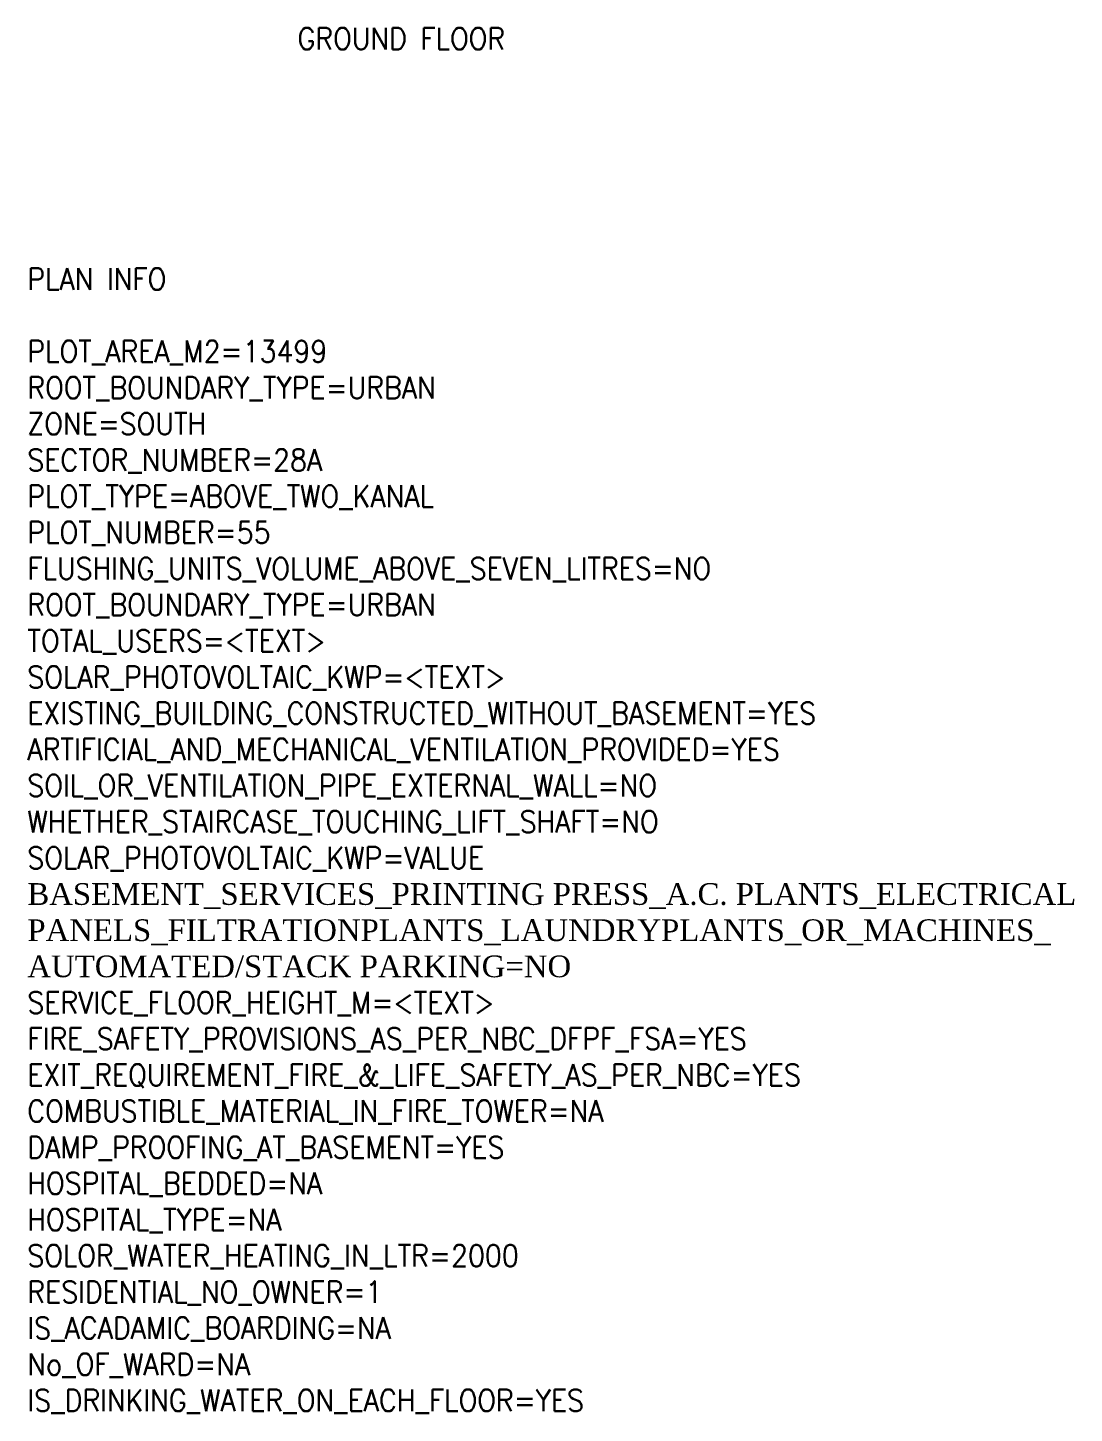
# Model space of a CAD drawing. Header units: feet. Extents: x -1257 to 5708, y 184 to 5555.
# Drawn here: x -402 to 1497, y 184 to 2698 of the extents above; entities that cross this region are included whole.
import ezdxf

# ---------------------------------------------------------------- set-up
doc = ezdxf.new("R2010")
doc.units = ezdxf.units.FT
doc.header["$MEASUREMENT"] = 0
doc.layers.add('PLAN_INFO', color=1, linetype='Continuous', plot=False)
doc.styles.get("Standard").update_dxf_attribs({"font": 'standard'})

msp = doc.modelspace()

# ---------------------------------------------------------------- texts
at = {"insert": (87.63, 2698), "char_height": 39.3701, "width": 392.6074, "attachment_point": 1}
msp.add_mtext('GROUND FLOOR', dxfattribs=at)
at = {"layer": 'PLAN_INFO', "insert": (-402.63, 2261.45), "char_height": 39.3701, "width": 1999.1262, "attachment_point": 1}
msp.add_mtext('PLAN INFO\\P\\PPLOT_AREA_M2=13499\\PROOT_BOUNDARY_TYPE=URBAN\\PZONE=SOUTH\\PSECTOR_NUMBER=28A\\PPLOT_TYPE=ABOVE_TWO_KANAL\\PPLOT_NUMBER=55\\PFLUSHING_UNITS_VOLUME_ABOVE_SEVEN_LITRES=NO{\\fGeorgia|b0|i0|c0|p18;\\H0.75x;\\C1; \\Fstandard|c0;\\H1.33333x;\\P\\pxa0.25;\\C256;ROOT_BOUNDARY_TYPE=URBAN\\PTOTAL_USERS=<TEXT>\\PSOLAR_PHOTOVOLTAIC_KWP=<TEXT>\\PEXISTING_BUILDING_CONSTRUCTED_WITHOUT_BASEMENT=YES\\PARTIFICIAL_AND_MECHANICAL_VENTILATION_PROVIDED=YES\\PSOIL_OR_VENTILATION_PIPE_EXTERNAL_WALL=NO\\PWHETHER_STAIRCASE_TOUCHING_LIFT_SHAFT=NO\\PSOLAR_PHOTOVOLTAIC_KWP=VALUE\\P\\fGeorgia|b0|i0|c0|p18;BASEMENT_SERVICES_PRINTING PRESS_A.C. PLANTS_ELECTRICAL PANELS_FILTRATIONPLANTS_LAUNDRYPLANTS_OR_MACHINES_ AUTOMATED/STACK PARKING=NO\\P\\Fstandard|c0;SERVICE_FLOOR_HEIGHT_M=<TEXT>\\PFIRE_SAFETY_PROVISIONS_AS_PER_NBC_DFPF_FSA=YES\\PEXIT_REQUIREMENT_FIRE_&_LIFE_SAFETY_AS_PER_NBC=YES\\PCOMBUSTIBLE_MATERIAL_IN_FIRE_TOWER=NA\\PDAMP_PROOFING_AT_BASEMENT=YES\\PHOSPITAL_BEDDED=NA \\PHOSPITAL_TYPE=NA \\PSOLOR_WATER_HEATING_IN_LTR=2000\\PRESIDENTIAL_NO_OWNER=1 \\PIS_ACADAMIC_BOARDING=NA \\PNo_OF_WARD=NA \\PIS_DRINKING_WATER_ON_EACH_FLOOR=YES}', dxfattribs=at)

doc.saveas('drawing.dxf')
